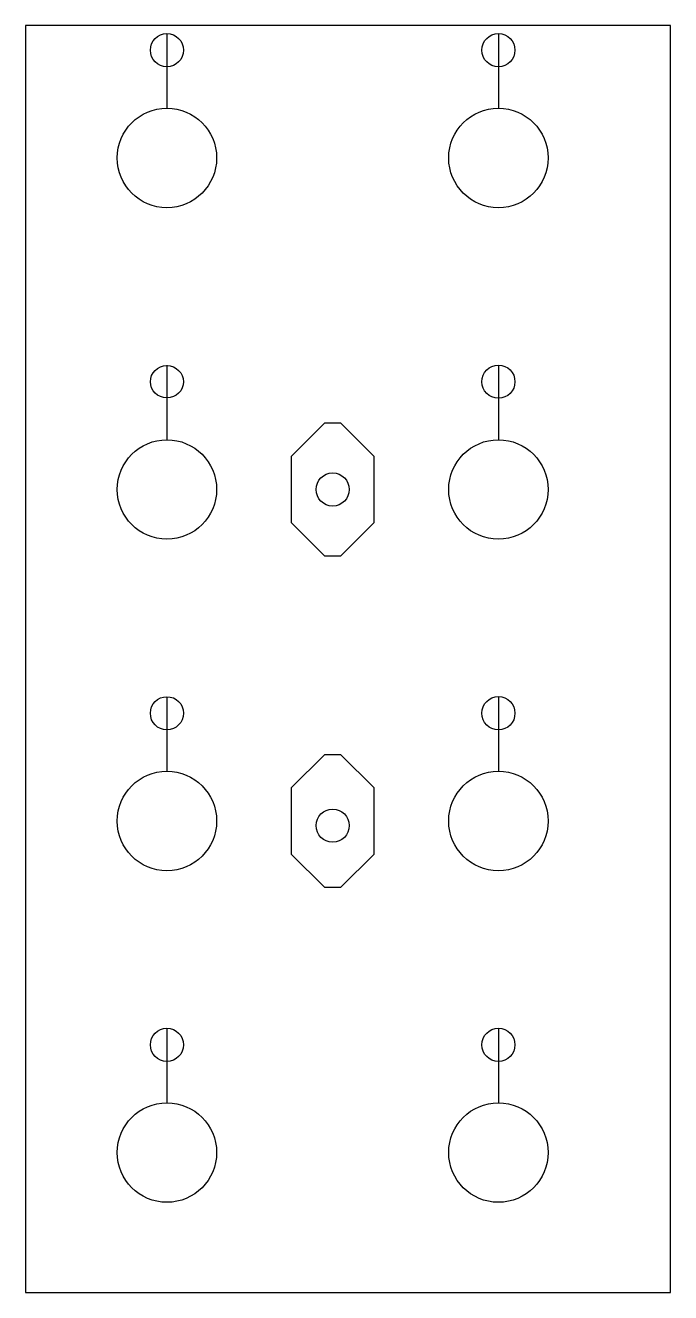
# Model space of a CAD drawing. Header units: inches. Extents: x 172 to 603, y -962 to -118.
import ezdxf

# ---------------------------------------------------------------- set-up
doc = ezdxf.new("R2010")
doc.units = ezdxf.units.IN
doc.header["$MEASUREMENT"] = 0
doc.layers.add('A-ELEV-___8', color=7, linetype='Continuous')

msp = doc.modelspace()

# ---------------------------------------------------------------- linework, layer by layer
at = {"layer": 'A-ELEV-___8', "color": 165, "lineweight": 30, "true_color": 0x3b60ad}
for points in [[(172.26, -962.5), (602.61, -962.5), (602.61, -117.5), (172.26, -117.5), (172.26, -962.5)], [(266.68, -123.03), (266.68, -172.76)], [(487.74, -123.03), (487.74, -172.76)], [(266.68, -344.08), (266.68, -393.82)], [(487.74, -344.08), (487.74, -393.82)], [(349.58, -404.87), (349.58, -449.08), (371.68, -471.18), (382.74, -471.18), (404.84, -449.08), (404.84, -404.87), (382.74, -382.76), (371.68, -382.76), (349.58, -404.87)], [(266.68, -565.13), (266.68, -614.87)], [(487.74, -565.13), (487.74, -614.87)], [(349.58, -625.92), (349.58, -670.13), (371.68, -692.24), (382.74, -692.24), (404.84, -670.13), (404.84, -625.92), (382.74, -603.82), (371.68, -603.82), (349.58, -625.92)], [(266.68, -786.18), (266.68, -835.92)], [(487.74, -786.18), (487.74, -835.92)]]:
    msp.add_lwpolyline(points, dxfattribs=at)
for points in [[(277.74, -134.08), (277.74, -127.98), (272.78, -123.03), (266.68, -123.03), (260.58, -123.03), (255.63, -127.98), (255.63, -134.08), (255.63, -140.18), (260.58, -145.13), (266.68, -145.13), (272.78, -145.13), (277.74, -140.18), (277.74, -134.08)], [(498.79, -134.08), (498.79, -127.98), (493.84, -123.03), (487.74, -123.03), (481.64, -123.03), (476.68, -127.98), (476.68, -134.08), (476.68, -140.18), (481.64, -145.13), (487.74, -145.13), (493.84, -145.13), (498.79, -140.18), (498.79, -134.08)], [(299.84, -205.92), (299.84, -187.62), (284.99, -172.76), (266.68, -172.76), (248.38, -172.76), (233.53, -187.62), (233.53, -205.92), (233.53, -224.22), (248.38, -239.08), (266.68, -239.08), (284.99, -239.08), (299.84, -224.22), (299.84, -205.92)], [(520.9, -205.92), (520.9, -187.62), (506.04, -172.76), (487.74, -172.76), (469.44, -172.76), (454.58, -187.62), (454.58, -205.92), (454.58, -224.22), (469.44, -239.08), (487.74, -239.08), (506.04, -239.08), (520.9, -224.22), (520.9, -205.92)], [(277.74, -355.13), (277.74, -349.22), (272.78, -344.41), (266.68, -344.41), (260.58, -344.41), (255.63, -349.22), (255.63, -355.13), (255.63, -361.05), (260.58, -365.85), (266.68, -365.85), (272.78, -365.85), (277.74, -361.05), (277.74, -355.13)], [(498.79, -355.1), (498.79, -349), (493.84, -344.05), (487.74, -344.05), (481.64, -344.05), (476.68, -349), (476.68, -355.1), (476.68, -361.2), (481.64, -366.15), (487.74, -366.15), (493.84, -366.15), (498.79, -361.2), (498.79, -355.1)], [(299.84, -426.97), (299.84, -408.67), (284.99, -393.82), (266.68, -393.82), (248.38, -393.82), (233.53, -408.67), (233.53, -426.97), (233.53, -445.28), (248.38, -460.13), (266.68, -460.13), (284.99, -460.13), (299.84, -445.28), (299.84, -426.97)], [(520.9, -426.97), (520.9, -408.67), (506.04, -393.82), (487.74, -393.82), (469.44, -393.82), (454.58, -408.67), (454.58, -426.97), (454.58, -445.28), (469.44, -460.13), (487.74, -460.13), (506.04, -460.13), (520.9, -445.28), (520.9, -426.97)], [(388.26, -426.97), (388.26, -420.87), (383.31, -415.92), (377.21, -415.92), (371.11, -415.92), (366.16, -420.87), (366.16, -426.97), (366.16, -433.08), (371.11, -438.03), (377.21, -438.03), (383.31, -438.03), (388.26, -433.08), (388.26, -426.97)], [(277.74, -576.18), (277.74, -570.08), (272.78, -565.13), (266.68, -565.13), (260.58, -565.13), (255.63, -570.08), (255.63, -576.18), (255.63, -582.28), (260.58, -587.24), (266.68, -587.24), (272.78, -587.24), (277.74, -582.28), (277.74, -576.18)], [(498.79, -576.18), (498.79, -570.05), (493.84, -565.06), (487.74, -565.06), (481.64, -565.06), (476.68, -570.05), (476.68, -576.18), (476.68, -582.32), (481.64, -587.3), (487.74, -587.3), (493.84, -587.3), (498.79, -582.32), (498.79, -576.18)], [(299.84, -648.03), (299.84, -629.72), (284.99, -614.87), (266.68, -614.87), (248.38, -614.87), (233.53, -629.72), (233.53, -648.03), (233.53, -666.33), (248.38, -681.18), (266.68, -681.18), (284.99, -681.18), (299.84, -666.33), (299.84, -648.03)], [(520.9, -648.03), (520.9, -629.72), (506.04, -614.87), (487.74, -614.87), (469.44, -614.87), (454.58, -629.72), (454.58, -648.03), (454.58, -666.33), (469.44, -681.18), (487.74, -681.18), (506.04, -681.18), (520.9, -666.33), (520.9, -648.03)], [(388.26, -651.11), (388.26, -645.01), (383.31, -640.06), (377.21, -640.06), (371.11, -640.06), (366.16, -645.01), (366.16, -651.11), (366.16, -657.22), (371.11, -662.17), (377.21, -662.17), (383.31, -662.17), (388.26, -657.22), (388.26, -651.11)], [(277.74, -797.24), (277.74, -791.14), (272.78, -786.18), (266.68, -786.18), (260.58, -786.18), (255.63, -791.14), (255.63, -797.24), (255.63, -803.34), (260.58, -808.29), (266.68, -808.29), (272.78, -808.29), (277.74, -803.34), (277.74, -797.24)], [(498.79, -797.24), (498.79, -791.14), (493.84, -786.18), (487.74, -786.18), (481.64, -786.18), (476.68, -791.14), (476.68, -797.24), (476.68, -803.34), (481.64, -808.29), (487.74, -808.29), (493.84, -808.29), (498.79, -803.34), (498.79, -797.24)], [(299.84, -869.08), (299.84, -850.78), (284.99, -835.92), (266.68, -835.92), (248.38, -835.92), (233.53, -850.78), (233.53, -869.08), (233.53, -887.38), (248.38, -902.24), (266.68, -902.24), (284.99, -902.24), (299.84, -887.38), (299.84, -869.08)], [(520.9, -869.08), (520.9, -850.78), (506.04, -835.92), (487.74, -835.92), (469.44, -835.92), (454.58, -850.78), (454.58, -869.08), (454.58, -887.38), (469.44, -902.24), (487.74, -902.24), (506.04, -902.24), (520.9, -887.38), (520.9, -869.08)]]:
    msp.add_open_spline(points, degree=3, knots=[0, 0, 0, 0, 1, 1, 1, 2, 2, 2, 3, 3, 3, 4, 4, 4, 4], dxfattribs=at)

doc.saveas('drawing.dxf')
